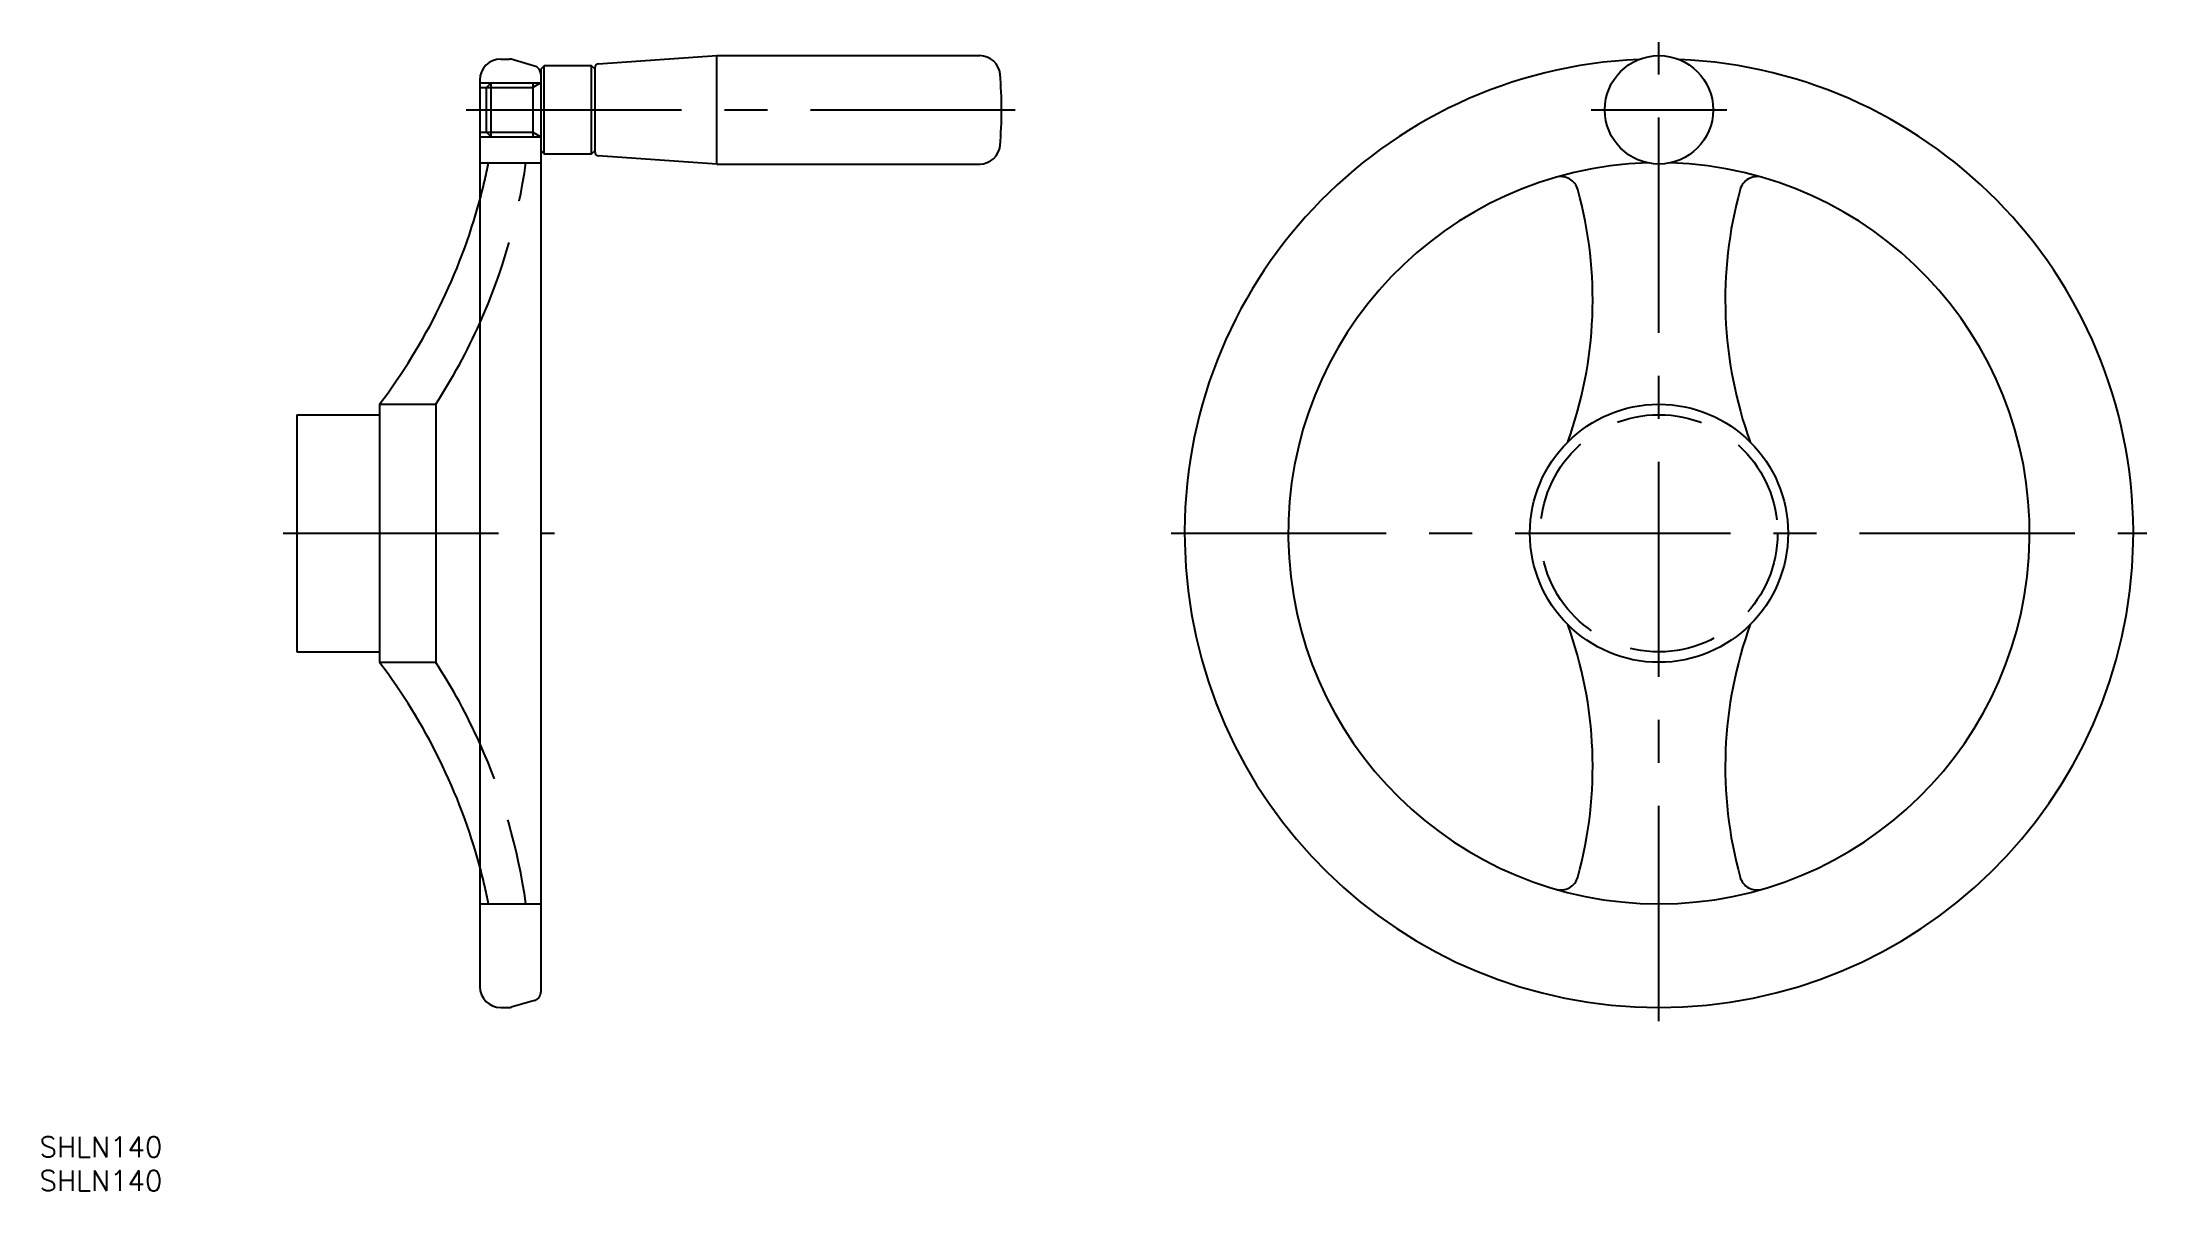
# Model space of a CAD drawing. Extents: x -239 to 72, y -97 to 72.
import ezdxf

# ---------------------------------------------------------------- set-up
doc = ezdxf.new("R2010")
doc.units = 0
doc.linetypes.add('CENTER', pattern=[50.8, 31.75, -6.35, 6.35, -6.35])
doc.linetypes.add('DASHED', pattern=[19.05, 12.7, -6.35])
doc.layers.get('0').update_dxf_attribs({"linetype": 'CONTINUOUS'})
doc.layers.add('CENTER', color=1, linetype='CENTER')
doc.styles.get("Standard").update_dxf_attribs({"font": 'txt.shx', "height": 3, "bigfont": 'bigfont.shx'})

msp = doc.modelspace()

# ---------------------------------------------------------------- linework, layer by layer
at = {"color": 7, "linetype": 'CONTINUOUS'}
for p, q in [((-170.9, 69.75), (-169.64, 69.75)), ((-165.94, 68.72), (-169.36, 69.71)), ((-164.5, 68.75), (-165, 68.25)), ((-164.5, 55.75), (-164.5, 68.75)), ((-157.5, 68.75), (-164.5, 68.75)), ((-157.5, 55.75), (-157.5, 68.75)), ((-157, 68.25), (-157.5, 68.75)), ((-157, 55.97), (-157, 68.54)), ((-156.53, 69.03), (-139, 70.25)), ((-139, 70.25), (-100.22, 70.25)), ((-139, 54.25), (-139, 70.25)), ((-174, 66.65), (-174, -67.15)), ((-165, 68.25), (-165, -67.97)), ((-165, 56.25), (-164.5, 55.75)), ((-157.5, 55.75), (-157, 56.25)), ((-164.5, 55.75), (-157.5, 55.75)), ((-139, 54.25), (-156.53, 55.47)), ((-139, 54.25), (-100.22, 54.25)), ((-188.8, 18.8), (-188.8, -19.3)), ((-188.8, 18.8), (-180.5, 18.8)), ((-180.5, 18.8), (-180.5, -19.3)), ((-201, 17.25), (-201, -17.75)), ((-201, 17.25), (-188.8, 17.25)), ((-201, -17.75), (-188.8, -17.75)), ((-188.8, -19.3), (-180.5, -19.3)), ((-170.9, -70.25), (-169.64, -70.25)), ((-165.94, -69.22), (-169.36, -70.21))]:
    msp.add_line(p, q, dxfattribs=at)
at = {"color": 3, "linetype": 'DASHED'}
for p, q in [((-174, 66.25), (-165, 66.25)), ((-174, 65.57), (-166.17, 65.57)), ((-173, 65.57), (-172.32, 66.25)), ((-173, 58.93), (-173, 65.57)), ((-172.32, 58.25), (-172.32, 66.25)), ((-166.17, 66.25), (-166.17, 58.25)), ((-165, 66.25), (-166.17, 65.57)), ((-174, 58.93), (-166.17, 58.93)), ((-174, 58.25), (-165, 58.25)), ((-173, 58.93), (-172.32, 58.25)), ((-166.17, 58.93), (-165, 58.25)), ((-174, 54.45), (-165, 54.45)), ((-174, -54.95), (-165, -54.95))]:
    msp.add_line(p, q, dxfattribs=at)
at = {"color": 7, "linetype": 'CONTINUOUS'}
for centre, radius in [((0, 62.25), 8), ((0, -0.25), 19.05)]:
    msp.add_circle(centre, radius, dxfattribs=at)
at = {"color": 3, "linetype": 'DASHED'}
msp.add_circle((0, -0.25), 17.5, dxfattribs=at)
at = {"color": 7, "linetype": 'CONTINUOUS'}
for centre, radius, start, end in [((-170.9, 66.65), 3.1, 90, 180), ((-169.64, 68.75), 1, 73.8866, 90), ((-166.3, 67.47), 1.3, 0, 73.8866), ((-156.5, 68.53), 0.5, 93.9725, 180), ((-100.22, 67.25), 3, 5.1205, 90), ((0, -0.25), 70, 92.4117, 87.5883), ((-156.5, 55.97), 0.5, 180, 266.0275), ((-100.22, 57.25), 3, 270, 354.8795), ((0, -0.25), 54.7, 91.742, 88.258), ((-14.48, 49.8), 2.6, 15.3122, 106.1315), ((-71.38, 34.22), 61.6, 340.07, 15.3122), ((71.38, 34.22), 61.6, 164.6878, 199.93), ((14.48, 49.8), 2.6, 73.8685, 164.6878), ((-258.48, 71.73), 87.5, 322.7793, 344.8959), ((-253.87, 66.48), 87.5, 326.9828, 335.8942), ((-71.38, -34.72), 61.6, 344.6878, 19.93), ((71.38, -34.72), 61.6, 160.07, 195.3122), ((-258.48, -72.23), 87.5, 15.1041, 37.2207), ((-253.87, -66.98), 87.5, 24.1058, 33.0172), ((-14.48, -50.3), 2.6, 253.8685, 344.6878), ((14.48, -50.3), 2.6, 195.3122, 286.1315), ((-170.9, -67.15), 3.1, 180, 270), ((-166.3, -67.97), 1.3, 286.1134, 0), ((-169.64, -69.25), 1, 270, 286.1134)]:
    msp.add_arc(centre, radius, start, end, dxfattribs=at)
msp.add_arc((-156.02, 62.25), 59.02, 354.8795, 5.1205)
at = {"color": 3, "linetype": 'DASHED'}
for centre, start, end in [((-253.87, 66.48), 335.8942, 352.099), ((-258.48, 71.73), 344.8959, 348.6116), ((-253.87, -66.98), 7.901, 24.1058), ((-258.48, -72.23), 11.3884, 15.1041)]:
    msp.add_arc(centre, 87.5, start, end, dxfattribs=at)
at = {"layer": 'CENTER', "color": 1, "linetype": 'CENTER'}
for p, q in [((0, -72.25), (0, 72.25)), ((-176, 62.25), (-95, 62.25)), ((-10, 62.25), (10, 62.25)), ((-203, -0.25), (-163, -0.25)), ((-72, -0.25), (72, -0.25))]:
    msp.add_line(p, q, dxfattribs=at)

# ---------------------------------------------------------------- texts
at = {"color": 7, "linetype": 'CONTINUOUS'}
for p in [(-238.97, -92.32), (-238.97, -97.32)]:
    msp.add_text('SHLN140', height=3, dxfattribs=at).set_placement(p)

doc.saveas('drawing.dxf')
